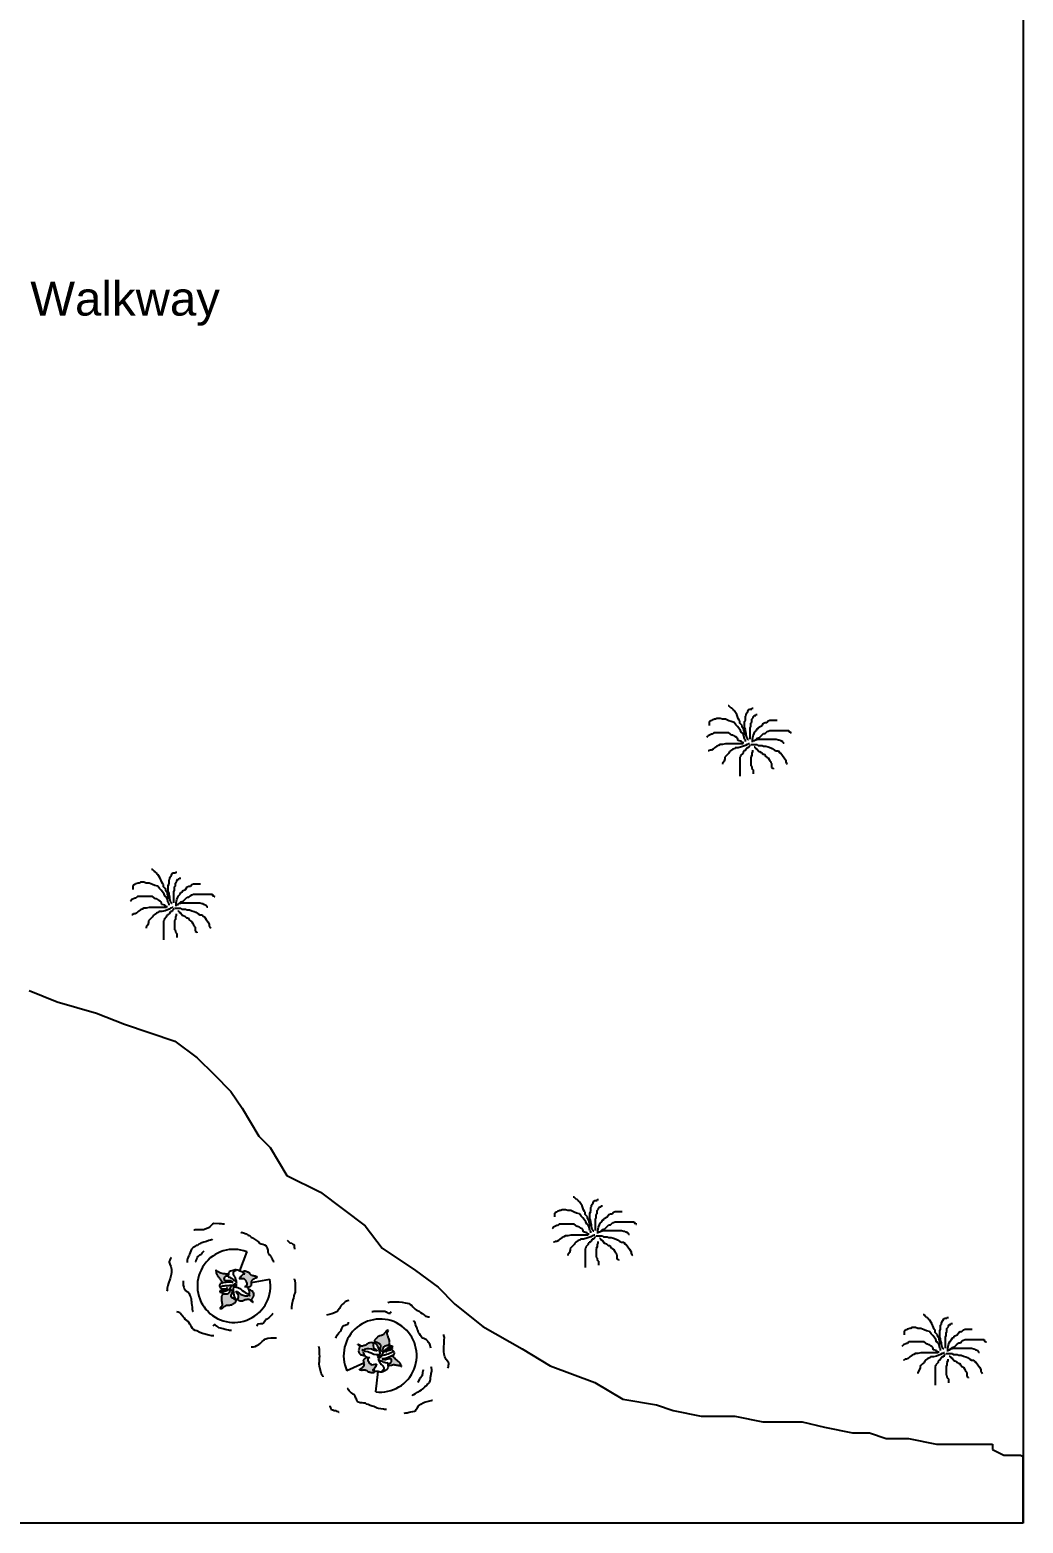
# Model space of a CAD drawing. Header units: millimetres. Extents: x 147955 to 203420, y 211875 to 264111.
# Drawn here: x 186437 to 201073, y 211875 to 233878 of the extents above; entities that cross this region are included whole.
import ezdxf

# ---------------------------------------------------------------- set-up
doc = ezdxf.new("R2010")
doc.units = ezdxf.units.MM
doc.layers.add('CON', color=4, linetype='Continuous', transparency=0.5)
doc.layers.add('LABELS', color=7, linetype='Continuous')
doc.styles.get("Standard").update_dxf_attribs({"font": 'arial.ttf'})

# ---------------------------------------------------------------- blocks, each defined once
blk = doc.blocks.new('Lily Pad')
h = blk.add_hatch(color=256)
h.dxf.hatch_style = 1
h.paths.add_polyline_path([(-42, 80), (-40, 85), (-40, 89), (-41, 89), (-42, 89), (-44, 88), (-62, 88), (-66, 89), (-73, 89), (-79, 89), (-83, 90), (-85, 90), (-88, 92), (-96, 95), (-102, 98), (-108, 101), (-112, 102), (-117, 104), (-121, 106), (-125, 108), (-127, 110), (-130, 114), (-131, 115), (-132, 116), (-134, 117), (-134, 116), (-134, 111), (-134, 110), (-132, 107), (-132, 104), (-131, 99), (-130, 95), (-129, 90), (-127, 85), (-124, 81), (-121, 77), (-114, 69), (-110, 64), (-108, 60), (-106, 56), (-103, 53), (-102, 50), (-99, 46), (-96, 41), (-94, 38), (-92, 35), (-90, 33), (-89, 32), (-88, 30), (-87, 27), (-86, 24), (-79, 24), (-70, 27), (-60, 27), (-49, 29), (-14, 29), (-14, 36), (-16, 36), (-21, 38), (-23, 41), (-56, 41), (-65, 43), (-72, 45), (-74, 48), (-74, 52), (-72, 59), (-72, 61), (-70, 66), (-67, 68), (-65, 68), (-63, 71), (-58, 73), (-51, 73), (-47, 75), (-44, 75)])
h.paths.add_polyline_path([(154, 60), (160, 62), (164, 64), (168, 65), (170, 66), (169, 66), (168, 67), (165, 68), (163, 69), (161, 70), (159, 71), (157, 72), (152, 73), (149, 73), (146, 74), (142, 75), (140, 75), (137, 75), (135, 76), (131, 77), (127, 79), (124, 81), (122, 82), (120, 85), (118, 87), (117, 90), (116, 91), (114, 94), (110, 97), (106, 99), (101, 102), (97, 103), (94, 105), (91, 106), (87, 108), (84, 109), (80, 109), (77, 110), (72, 110), (72, 108), (70, 108), (68, 106), (66, 105), (63, 104), (63, 103), (64, 103), (74, 94), (76, 94), (78, 91), (74, 91), (69, 89), (64, 85), (51, 73), (39, 54), (74, 54), (76, 52), (81, 45), (88, 38), (90, 29), (92, 29), (92, 24), (95, 24), (95, 11), (92, 6), (92, 4), (90, 4), (88, 1), (88, -1), (85, -1), (83, -3), (81, -3), (93, -7), (102, -7), (105, -7), (106, -6), (108, -5), (110, -4), (113, -3), (114, -3), (117, -2), (119, 0), (120, 1), (123, 2), (125, 4), (127, 6), (127, 7), (127, 9), (128, 12), (128, 31), (128, 33), (130, 36), (130, 38), (131, 41), (132, 43), (136, 48), (139, 50), (142, 53), (144, 54), (146, 55), (148, 56), (151, 57)])
h.paths.add_polyline_path([(14, -112), (15, -106), (15, -101), (15, -100), (7, -100), (0, -96), (-12, -86), (-23, -77), (-23, -66), (-21, -61), (-16, -52), (-14, -43), (-14, -36), (-16, -29), (-19, -24), (-23, -24), (-26, -26), (-28, -29), (-28, -33), (-30, -38), (-35, -47), (-42, -54), (-51, -56), (-78, -56), (-79, -57), (-82, -60), (-83, -61), (-86, -63), (-87, -65), (-89, -68), (-90, -70), (-91, -72), (-91, -75), (-92, -79), (-92, -84), (-93, -90), (-93, -103), (-92, -110), (-90, -115), (-90, -120), (-89, -124), (-88, -130), (-88, -140), (-89, -143), (-91, -145), (-93, -149), (-95, -152), (-96, -153), (-98, -153), (-98, -154), (-99, -156), (-101, -158), (-103, -162), (-103, -163), (-94, -163), (-93, -162), (-92, -162), (-91, -162), (-87, -160), (-84, -159), (-81, -158), (-81, -157), (-79, -156), (-76, -152), (-69, -147), (-65, -145), (-64, -144), (-63, -143), (-59, -141), (-55, -139), (-52, -139), (-45, -138), (-33, -138), (-27, -137), (-20, -136), (-15, -134), (-11, -133), (-9, -130), (0, -125), (6, -120), (10, -119), (12, -116)])
h.paths.add_polyline_path([(135, -88), (136, -86), (138, -82), (140, -81), (141, -79), (142, -74), (144, -70), (144, -57), (144, -53), (141, -47), (139, -44), (136, -40), (132, -37), (129, -36), (127, -35), (125, -34), (123, -31), (120, -30), (115, -27), (111, -26), (110, -24), (108, -24), (111, -29), (113, -45), (113, -54), (109, -62), (110, -63), (111, -65), (112, -66), (113, -66), (115, -68), (116, -69), (117, -69), (116, -69), (115, -69), (114, -68), (113, -67), (113, -66), (111, -65), (109, -63), (106, -66), (101, -70), (81, -70), (67, -66), (48, -59), (37, -49), (27, -43), (25, -38), (14, -38), (14, -43), (16, -43), (18, -45), (21, -47), (23, -54), (30, -59), (32, -66), (32, -82), (30, -89), (27, -91), (25, -95), (25, -95), (26, -96), (26, -97), (28, -99), (29, -100), (30, -101), (33, -103), (35, -105), (39, -105), (42, -106), (49, -106), (57, -106), (62, -106), (67, -104), (71, -102), (76, -100), (82, -98), (90, -97), (94, -96), (108, -96), (113, -97), (116, -97), (117, -99), (119, -100), (121, -102), (123, -106), (127, -109), (131, -111), (134, -114), (135, -114), (136, -115), (137, -116), (138, -117), (139, -116), (137, -114), (136, -113), (134, -110), (131, -108), (130, -106), (129, -105), (128, -102), (128, -100), (128, -97), (130, -94), (132, -92), (134, -90)])
h = blk.add_hatch(color=256)
h.dxf.hatch_style = 1
h.paths.add_polyline_path([(16, 6), (15, 7), (15, 14), (15, 16), (14, 16), (12, 17), (9, 17), (8, 16), (1, 16), (0, 15), (0, 14), (-1, 12), (-2, 11), (-2, 6), (-1, 3), (-1, 2), (1, -2), (1, -3), (2, -3), (4, -4), (9, -4), (10, -3), (11, -3), (12, -3), (13, -2), (14, -1), (15, -1), (15, 1), (16, 2)])
for p, q in [((-168, 442), (-175, 435)), ((-163, 448), (-168, 442)), ((-158, 453), (-163, 448)), ((-147, 457), (-158, 453)), ((-108, 455), (-147, 457)), ((-92, 455), (-108, 455)), ((-82, 453), (-92, 455)), ((-71, 453), (-82, 453)), ((-292, 409), (-294, 409)), ((-285, 411), (-292, 409)), ((-234, 411), (-285, 411)), ((-223, 412), (-234, 411)), ((-205, 418), (-223, 412)), ((-186, 426), (-205, 418)), ((-184, 333), (-202, 326)), ((-175, 435), (-186, 426)), ((-172, 336), (-184, 333)), ((-165, 338), (-172, 336)), ((-161, 338), (-165, 338)), ((-158, 340), (-161, 338)), ((49, 395), (56, 393)), ((56, 393), (62, 391)), ((62, 391), (69, 389)), ((69, 389), (88, 381)), ((88, 381), (104, 373)), ((104, 373), (111, 370)), ((111, 370), (117, 365)), ((117, 365), (124, 359)), ((124, 359), (134, 352)), ((134, 352), (143, 347)), ((143, 347), (157, 338)), ((157, 338), (170, 329)), ((170, 329), (180, 322)), ((389, 335), (391, 333)), ((391, 333), (393, 331)), ((393, 331), (394, 329)), ((394, 329), (401, 324)), ((-329, 223), (-331, 218)), ((-326, 234), (-329, 223)), ((-320, 246), (-326, 234)), ((-317, 257), (-320, 246)), ((-312, 269), (-317, 257)), ((-304, 278), (-312, 269)), ((-299, 283), (-304, 278)), ((-294, 285), (-299, 283)), ((-285, 289), (-294, 285)), ((-276, 296), (-285, 289)), ((-267, 297), (-276, 296)), ((-257, 306), (-267, 297)), ((-266, 216), (-260, 220)), ((-260, 220), (-250, 228)), ((-248, 310), (-257, 306)), ((-250, 228), (-243, 232)), ((-244, 313), (-248, 310)), ((-235, 317), (-244, 313)), ((-243, 232), (-241, 232)), ((-241, 232), (-241, 234)), ((-241, 234), (-239, 234)), ((-239, 236), (-234, 243)), ((-239, 234), (-239, 236)), ((-220, 322), (-235, 317)), ((-234, 243), (-221, 255)), ((-221, 255), (-218, 257)), ((-202, 326), (-220, 322)), ((94, 252), (40, 111)), ((180, 322), (186, 315)), ((186, 315), (193, 312)), ((193, 312), (198, 310)), ((198, 310), (209, 306)), ((209, 306), (223, 301)), ((223, 301), (235, 294)), ((235, 294), (240, 287)), ((240, 287), (242, 278)), ((242, 278), (244, 269)), ((244, 269), (246, 262)), ((246, 262), (246, 246)), ((246, 246), (249, 243)), ((249, 243), (249, 239)), ((249, 239), (251, 236)), ((251, 236), (255, 232)), ((255, 232), (260, 228)), ((260, 228), (263, 223)), ((263, 223), (267, 218)), ((401, 324), (408, 317)), ((408, 317), (421, 313)), ((421, 313), (430, 306)), ((430, 306), (437, 304)), ((437, 304), (439, 299)), ((439, 299), (440, 296)), ((440, 296), (440, 287)), ((440, 287), (442, 274)), ((442, 274), (442, 271)), ((-469, 191), (-474, 181)), ((-474, 181), (-474, 175)), ((-474, 175), (-469, 160)), ((-467, 197), (-469, 191)), ((-469, 160), (-462, 144)), ((-465, 202), (-467, 197)), ((-462, 206), (-465, 202)), ((-460, 209), (-462, 206)), ((-462, 144), (-457, 124)), ((-457, 124), (-457, 103)), ((-342, 191), (-343, 181)), ((-343, 181), (-343, 172)), ((-343, 172), (-343, 174)), ((-340, 200), (-342, 191)), ((-336, 211), (-340, 200)), ((-331, 218), (-336, 211)), ((-281, 179), (-280, 181)), ((-280, 181), (-280, 183)), ((-280, 183), (-278, 183)), ((-278, 183), (-276, 188)), ((-276, 188), (-271, 197)), ((-271, 197), (-269, 206)), ((-269, 206), (-267, 209)), ((-267, 209), (-266, 213)), ((-266, 213), (-266, 216)), ((-132, 116), (-134, 117)), ((-134, 117), (-134, 116)), ((-134, 116), (-134, 111)), ((-134, 111), (-134, 110)), ((-134, 110), (-132, 107)), ((-131, 115), (-132, 116)), ((-130, 114), (-131, 115)), ((-127, 110), (-130, 114)), ((-125, 108), (-127, 110)), ((-26, 110), (-30, 108)), ((-7, 115), (-26, 110)), ((7, 119), (-7, 115)), ((1, 107), (2, 109)), ((2, 109), (3, 110)), ((3, 110), (4, 111)), ((4, 111), (5, 112)), ((5, 112), (8, 113)), ((16, 119), (7, 119)), ((8, 113), (9, 114)), ((9, 114), (10, 115)), ((10, 115), (11, 115)), ((11, 115), (12, 116)), ((12, 116), (14, 116)), ((14, 116), (15, 116)), ((15, 116), (16, 117)), ((27, 117), (16, 119)), ((16, 117), (18, 117)), ((41, 110), (27, 117)), ((64, 103), (41, 110)), ((77, 110), (72, 110)), ((72, 110), (72, 108)), ((80, 109), (77, 110)), ((84, 109), (80, 109)), ((267, 218), (272, 213)), ((272, 213), (276, 207)), ((276, 207), (279, 197)), ((279, 197), (283, 190)), ((283, 190), (285, 184)), ((285, 184), (285, 181)), ((285, 181), (286, 179)), ((286, 179), (288, 177)), ((288, 177), (288, 175)), ((-483, 4), (-488, -15)), ((-478, 23), (-483, 4)), ((-467, 57), (-478, 23)), ((-460, 84), (-467, 57)), ((-457, 103), (-460, 84)), ((-373, 38), (-373, 15)), ((-373, 15), (-372, 8)), ((-372, 8), (-368, -7)), ((-132, 107), (-132, 104)), ((-132, 104), (-131, 99)), ((-131, 99), (-130, 95)), ((-130, 95), (-129, 90)), ((-129, 90), (-127, 85)), ((-127, 85), (-124, 81)), ((-121, 106), (-125, 108)), ((-124, 81), (-121, 77)), ((-117, 104), (-121, 106)), ((-121, 77), (-114, 69)), ((-112, 102), (-117, 104)), ((-114, 69), (-110, 64)), ((-108, 101), (-112, 102)), ((-110, 64), (-108, 60)), ((-102, 98), (-108, 101)), ((-108, 60), (-106, 56)), ((-102, 18), (-107, 8)), ((-107, 8), (-107, -1)), ((-106, 56), (-103, 53)), ((-103, 53), (-102, 50)), ((-96, 95), (-102, 98)), ((-102, 50), (-99, 46)), ((-91, 22), (-102, 18)), ((-99, 46), (-96, 41)), ((-88, 92), (-96, 95)), ((-96, 41), (-94, 38)), ((-95, -3), (-89, 0)), ((-94, 38), (-92, 35)), ((-92, 35), (-90, 33)), ((-86, 24), (-91, 22)), ((-90, 33), (-89, 32)), ((-89, 32), (-88, 30)), ((-89, 0), (-83, 2)), ((-85, 90), (-88, 92)), ((-88, 30), (-87, 27)), ((-87, 27), (-86, 25)), ((-86, 25), (-86, 23)), ((-79, 24), (-86, 24)), ((-86, 23), (-85, 22)), ((-83, 90), (-85, 90)), ((-79, 89), (-83, 90)), ((-83, 2), (-72, 3)), ((-73, 89), (-79, 89)), ((-70, 27), (-79, 24)), ((-72, 59), (-74, 52)), ((-74, 52), (-74, 48)), ((-74, 48), (-72, 45)), ((-66, 89), (-73, 89)), ((-70, 66), (-72, 61)), ((-72, 61), (-72, 59)), ((-72, 45), (-65, 43)), ((-72, 3), (-65, 4)), ((-67, 68), (-70, 66)), ((-60, 27), (-70, 27)), ((-65, 68), (-67, 68)), ((-62, 88), (-66, 89)), ((-63, 71), (-65, 68)), ((-65, 43), (-56, 41)), ((-65, 4), (-60, 5)), ((-58, 73), (-63, 71)), ((-44, 88), (-62, 88)), ((-49, 29), (-60, 27)), ((-60, 5), (-58, 6)), ((-51, 73), (-58, 73)), ((-58, 6), (-48, 6)), ((-56, 41), (-23, 41)), ((-47, 75), (-51, 73)), ((-14, 29), (-49, 29)), ((-48, 6), (-43, 6)), ((-44, 75), (-47, 75)), ((-42, 89), (-44, 88)), ((-42, 80), (-44, 75)), ((-44, 75), (-44, 71)), ((-44, 71), (-42, 68)), ((-43, 6), (-35, 6)), ((-41, 89), (-42, 89)), ((-40, 85), (-42, 80)), ((-42, 68), (-40, 68)), ((-39, 89), (-41, 89)), ((-37, 103), (-40, 98)), ((-40, 98), (-40, 85)), ((-40, 68), (-40, 66)), ((-40, 66), (-28, 66)), ((-30, 108), (-37, 105)), ((-37, 105), (-37, 103)), ((-35, 6), (-30, 7)), ((-30, 7), (-21, 7)), ((-28, 66), (-28, 68)), ((-28, 64), (-26, 63)), ((-26, 63), (-25, 62)), ((-25, 62), (-25, 61)), ((-25, 61), (-24, 61)), ((-24, 61), (-21, 60)), ((-23, 41), (-21, 38)), ((-21, 60), (-18, 58)), ((-21, 38), (-16, 36)), ((-21, 7), (-18, 8)), ((-16, 2), (-20, -3)), ((-18, 58), (-14, 56)), ((-18, 8), (-15, 8)), ((-16, 36), (-14, 36)), ((-14, 29), (-16, 22)), ((-12, 6), (-16, 2)), ((-15, 8), (-13, 8)), ((-14, 56), (-11, 53)), ((-14, 36), (-14, 29)), ((-13, 8), (-10, 8)), ((-10, 8), (-12, 6)), ((-11, 53), (-9, 52)), ((-9, 52), (-5, 48)), ((-5, 95), (-4, 97)), ((-5, 93), (-5, 95)), ((-5, 92), (-5, 93)), ((-5, 88), (-5, 92)), ((-4, 86), (-5, 88)), ((-5, 48), (-4, 47)), ((-4, 99), (-3, 102)), ((-4, 97), (-4, 99)), ((-3, 84), (-4, 86)), ((-4, 47), (-3, 46)), ((-3, 104), (-1, 105)), ((-3, 102), (-3, 104)), ((-1, 81), (-3, 84)), ((-3, 46), (0, 43)), ((-2, 11), (-1, 12)), ((-2, 6), (-2, 11)), ((-1, 3), (-2, 6)), ((-1, 105), (0, 106)), ((1, 77), (-1, 81)), ((-1, 12), (0, 14)), ((-1, 2), (-1, 3)), ((1, -2), (-1, 2)), ((0, 106), (1, 107)), ((0, 43), (4, 42)), ((0, 15), (1, 16)), ((0, 14), (0, 15)), ((2, 74), (1, 77)), ((1, 16), (8, 16)), ((4, 70), (2, 74)), ((5, 67), (4, 70)), ((4, 42), (5, 41)), ((8, 65), (5, 67)), ((5, 41), (6, 41)), ((6, 41), (8, 40)), ((10, 61), (8, 65)), ((8, 40), (11, 36)), ((8, 16), (9, 17)), ((9, 17), (12, 17)), ((11, 57), (10, 61)), ((14, 52), (11, 57)), ((11, 36), (14, 31)), ((12, 17), (14, 16)), ((15, 48), (14, 52)), ((14, 31), (16, 27)), ((14, 16), (15, 16)), ((16, 43), (15, 48)), ((15, 16), (15, 14)), ((15, 14), (15, 7)), ((15, 7), (16, 6)), ((16, 2), (15, 1)), ((15, 1), (15, -1)), ((18, 38), (16, 43)), ((16, 27), (17, 24)), ((16, 6), (16, 2)), ((17, 25), (18, 30)), ((17, 22), (17, 25)), ((17, 24), (18, 23)), ((18, 30), (18, 38)), ((18, 23), (18, 22)), ((74, 54), (37, 54)), ((39, 54), (51, 73)), ((51, 73), (64, 85)), ((62, 103), (61, 102)), ((63, 104), (62, 103)), ((66, 105), (63, 104)), ((74, 94), (64, 103)), ((64, 85), (69, 89)), ((68, 106), (66, 105)), ((70, 108), (68, 106)), ((69, 89), (74, 91)), ((72, 108), (70, 108)), ((76, 94), (74, 94)), ((74, 91), (78, 91)), ((76, 52), (74, 54)), ((78, 91), (76, 94)), ((81, 45), (76, 52)), ((88, 38), (81, 45)), ((87, 108), (84, 109)), ((91, 106), (87, 108)), ((90, 29), (88, 38)), ((88, 1), (90, 4)), ((88, -1), (88, 1)), ((92, 29), (90, 29)), ((90, 4), (92, 4)), ((94, 105), (91, 106)), ((92, 24), (92, 29)), ((95, 24), (92, 24)), ((92, 6), (95, 11)), ((92, 4), (92, 6)), ((97, 103), (94, 105)), ((95, 11), (95, 24)), ((101, 102), (97, 103)), ((106, 99), (101, 102)), ((110, 97), (106, 99)), ((114, 94), (110, 97)), ((116, 91), (114, 94)), ((117, 90), (116, 91)), ((118, 87), (117, 90)), ((117, -2), (119, 0)), ((120, 85), (118, 87)), ((119, 0), (120, 1)), ((122, 82), (120, 85)), ((120, 1), (123, 2)), ((124, 81), (122, 82)), ((123, 2), (125, 4)), ((127, 79), (124, 81)), ((125, 4), (127, 6)), ((131, 77), (127, 79)), ((127, 9), (128, 12)), ((127, 7), (127, 9)), ((127, 6), (127, 7)), ((128, 27), (261, 52)), ((128, 33), (130, 36)), ((128, 31), (128, 33)), ((128, 12), (128, 31)), ((130, 38), (131, 41)), ((130, 36), (130, 38)), ((135, 76), (131, 77)), ((131, 41), (132, 43)), ((132, 43), (136, 48)), ((137, 75), (135, 76)), ((136, 48), (139, 50)), ((140, 75), (137, 75)), ((139, 50), (142, 53)), ((142, 75), (140, 75)), ((146, 74), (142, 75)), ((142, 53), (144, 54)), ((144, 54), (146, 55)), ((149, 73), (146, 74)), ((146, 55), (148, 56)), ((148, 56), (151, 57)), ((152, 73), (149, 73)), ((151, 57), (154, 60)), ((157, 72), (152, 73)), ((154, 60), (160, 62)), ((159, 71), (157, 72)), ((161, 70), (159, 71)), ((160, 62), (164, 64)), ((163, 69), (161, 70)), ((165, 68), (163, 69)), ((164, 64), (168, 65)), ((168, 67), (165, 68)), ((169, 66), (168, 67)), ((168, 65), (170, 66)), ((170, 66), (169, 66)), ((170, 66), (171, 66)), ((171, 66), (170, 66)), ((440, 53), (440, 50)), ((440, 50), (442, 46)), ((442, 46), (444, 41)), ((444, 41), (444, 39)), ((444, 39), (447, 23)), ((447, 23), (447, -30)), ((-488, -30), (-490, -37)), ((-488, -15), (-488, -30)), ((-368, -7), (-365, -17)), ((-365, -17), (-358, -28)), ((-358, -28), (-352, -33)), ((-352, -33), (-345, -38)), ((-345, -38), (-340, -42)), ((-340, -42), (-333, -47)), ((-333, -47), (-327, -53)), ((-327, -53), (-322, -69)), ((-322, -69), (-317, -83)), ((-317, -83), (-313, -93)), ((-313, -93), (-313, -106)), ((-313, -106), (-310, -113)), ((-107, -1), (-97, -17)), ((-100, -33), (-104, -33)), ((-104, -33), (-104, -43)), ((-104, -43), (-95, -45)), ((-103, -6), (-101, -4)), ((-101, -4), (-99, -4)), ((-91, -31), (-100, -33)), ((-98, -41), (-100, -41)), ((-99, -4), (-95, -3)), ((-97, -42), (-98, -41)), ((-97, -17), (-74, -19)), ((-93, -42), (-97, -42)), ((-95, -45), (-88, -52)), ((-86, -42), (-93, -42)), ((-92, -84), (-93, -90)), ((-93, -90), (-93, -103)), ((-93, -103), (-92, -110)), ((-91, -75), (-92, -79)), ((-92, -79), (-92, -84)), ((-79, -29), (-91, -31)), ((-90, -70), (-91, -72)), ((-91, -72), (-91, -75)), ((-89, -68), (-90, -70)), ((-87, -65), (-89, -68)), ((-88, -52), (-84, -54)), ((-86, -63), (-87, -65)), ((-84, -42), (-86, -42)), ((-83, -61), (-86, -63)), ((-79, -41), (-84, -42)), ((-84, -54), (-79, -56)), ((-82, -60), (-83, -61)), ((-79, -57), (-82, -60)), ((-72, -29), (-79, -29)), ((-73, -40), (-79, -41)), ((-79, -56), (-51, -56)), ((-77, -56), (-79, -57)), ((-75, -55), (-77, -56)), ((-73, -55), (-75, -55)), ((-74, -19), (-55, -18)), ((-66, -38), (-73, -40)), ((-63, -24), (-72, -29)), ((-62, -37), (-66, -38)), ((-54, -17), (-63, -24)), ((-60, -36), (-62, -37)), ((-58, -36), (-60, -36)), ((-57, -34), (-58, -36)), ((-55, -33), (-57, -34)), ((-49, -32), (-55, -33)), ((-47, -10), (-54, -17)), ((-51, -56), (-42, -54)), ((-43, -28), (-49, -32)), ((-30, -16), (-43, -28)), ((-42, -54), (-35, -47)), ((-35, -47), (-30, -38)), ((-20, -3), (-30, -16)), ((-30, -38), (-28, -33)), ((-28, -29), (-26, -26)), ((-28, -33), (-28, -29)), ((-26, -26), (-23, -24)), ((-23, -24), (-19, -24)), ((-21, -61), (-23, -66)), ((-23, -66), (-23, -77)), ((-23, -77), (-12, -86)), ((-16, -52), (-21, -61)), ((-19, -24), (-16, -29)), ((-16, -29), (-14, -36)), ((-14, -43), (-16, -52)), ((-14, -36), (-14, -43)), ((-12, -86), (0, -96)), ((-3, -14), (-1, -11)), ((-3, -19), (-3, -14)), ((-3, -33), (-3, -19)), ((-3, -40), (-3, -33)), ((-1, -49), (-3, -40)), ((-1, -11), (1, -8)), ((-1, -56), (-1, -49)), ((0, -64), (-1, -56)), ((1, -2), (0, -2)), ((1, -68), (0, -64)), ((0, -96), (7, -100)), ((1, -3), (1, -2)), ((2, -3), (1, -3)), ((1, -5), (5, -5)), ((1, -8), (2, -6)), ((3, -74), (1, -68)), ((4, -4), (2, -3)), ((2, -6), (2, -4)), ((4, -80), (3, -74)), ((9, -4), (4, -4)), ((8, -87), (4, -80)), ((5, -5), (9, -6)), ((7, -100), (16, -100)), ((11, -92), (8, -87)), ((10, -3), (9, -4)), ((9, -6), (15, -7)), ((11, -3), (10, -3)), ((12, -3), (11, -3)), ((13, -95), (11, -92)), ((13, -2), (12, -3)), ((14, -1), (13, -2)), ((14, -97), (13, -95)), ((15, -1), (14, -1)), ((14, -43), (14, -38)), ((14, -38), (25, -38)), ((16, -43), (14, -43)), ((14, -99), (14, -97)), ((14, -112), (15, -106)), ((15, -7), (27, -11)), ((15, -96), (15, -95)), ((15, -101), (15, -96)), ((15, -106), (15, -101)), ((18, -45), (16, -43)), ((16, -100), (21, -96)), ((21, -47), (18, -45)), ((23, -54), (21, -47)), ((21, -96), (25, -96)), ((30, -59), (23, -54)), ((25, -38), (27, -43)), ((25, -96), (27, -91)), ((25, -94), (25, -95)), ((25, -95), (26, -96)), ((26, -96), (26, -97)), ((26, -97), (28, -99)), ((27, -11), (43, -17)), ((27, -43), (37, -49)), ((27, -91), (30, -89)), ((28, -99), (29, -100)), ((29, -100), (30, -101)), ((32, -66), (30, -59)), ((30, -89), (32, -82)), ((30, -101), (33, -103)), ((32, -82), (32, -66)), ((33, -103), (35, -105)), ((35, -105), (39, -105)), ((37, -49), (48, -59)), ((39, -105), (42, -106)), ((42, -106), (49, -106)), ((43, -17), (50, -23)), ((48, -59), (67, -66)), ((49, -106), (57, -106)), ((50, -23), (55, -28)), ((55, -28), (59, -32)), ((57, -106), (62, -106)), ((59, -32), (71, -38)), ((62, -106), (67, -104)), ((67, -66), (81, -70)), ((67, -104), (71, -102)), ((71, -38), (81, -46)), ((71, -102), (76, -100)), ((76, -3), (83, -3)), ((76, -100), (82, -98)), ((95, -8), (81, -3)), ((81, -46), (95, -53)), ((81, -70), (101, -70)), ((82, -98), (90, -97)), ((83, -3), (85, -1)), ((85, -1), (88, -1)), ((90, -97), (94, -96)), ((93, -7), (102, -7)), ((94, -96), (108, -96)), ((101, -13), (95, -8)), ((95, -53), (103, -57)), ((106, -19), (101, -13)), ((101, -70), (106, -66)), ((102, -7), (105, -7)), ((103, -57), (110, -63)), ((105, -23), (104, -23)), ((105, -7), (106, -6)), ((106, -23), (105, -23)), ((106, -6), (108, -5)), ((111, -29), (106, -19)), ((107, -24), (106, -23)), ((106, -66), (108, -63)), ((110, -24), (107, -24)), ((107, -62), (107, -61)), ((108, -62), (107, -62)), ((108, -5), (110, -4)), ((108, -63), (113, -54)), ((109, -64), (108, -62)), ((108, -96), (113, -97)), ((111, -65), (109, -64)), ((110, -4), (113, -3)), ((111, -26), (110, -24)), ((110, -63), (111, -65)), ((115, -27), (111, -26)), ((113, -45), (111, -29)), ((111, -65), (112, -66)), ((114, -67), (111, -65)), ((112, -66), (113, -67)), ((113, -3), (114, -3)), ((113, -54), (113, -45)), ((113, -67), (116, -69)), ((113, -97), (116, -97)), ((114, -3), (117, -2)), ((115, -69), (114, -67)), ((120, -30), (115, -27)), ((116, -69), (115, -69)), ((116, -69), (117, -69)), ((117, -69), (116, -69)), ((116, -97), (117, -99)), ((117, -99), (119, -100)), ((119, -100), (121, -102)), ((123, -31), (120, -30)), ((121, -102), (123, -106)), ((125, -34), (123, -31)), ((123, -106), (127, -109)), ((127, -35), (125, -34)), ((129, -36), (127, -35)), ((127, -109), (131, -111)), ((128, -97), (130, -94)), ((128, -100), (128, -97)), ((128, -102), (128, -100)), ((129, -105), (128, -102)), ((132, -37), (129, -36)), ((130, -106), (129, -105)), ((130, -94), (132, -92)), ((131, -108), (130, -106)), ((134, -110), (131, -108)), ((136, -40), (132, -37)), ((132, -92), (134, -90)), ((134, -90), (135, -88)), ((135, -88), (136, -86)), ((139, -44), (136, -40)), ((136, -86), (138, -82)), ((138, -82), (140, -81)), ((141, -47), (139, -44)), ((140, -81), (141, -79)), ((144, -53), (141, -47)), ((141, -79), (142, -74)), ((142, -74), (144, -70)), ((144, -57), (144, -53)), ((144, -70), (144, -57)), ((428, -99), (426, -113)), ((433, -88), (428, -99)), ((437, -74), (433, -88)), ((440, -61), (437, -74)), ((444, -51), (440, -61)), ((446, -44), (444, -51)), ((447, -30), (446, -44)), ((-409, -190), (-419, -187)), ((-396, -196), (-409, -190)), ((-391, -199), (-396, -196)), ((-386, -206), (-391, -199)), ((-381, -213), (-386, -206)), ((-372, -224), (-381, -213)), ((-310, -113), (-310, -127)), ((-310, -127), (-308, -137)), ((-308, -137), (-306, -157)), ((-306, -157), (-306, -169)), ((-306, -169), (-303, -178)), ((-303, -178), (-303, -182)), ((-303, -182), (-301, -183)), ((-301, -183), (-301, -185)), ((-101, -158), (-103, -162)), ((-103, -162), (-103, -163)), ((-103, -163), (-94, -163)), ((-99, -156), (-101, -158)), ((-98, -154), (-99, -156)), ((-96, -153), (-98, -153)), ((-98, -153), (-98, -154)), ((-95, -152), (-96, -153)), ((-93, -149), (-95, -152)), ((-94, -163), (-93, -162)), ((-91, -145), (-93, -149)), ((-93, -162), (-92, -162)), ((-92, -110), (-90, -115)), ((-92, -162), (-91, -162)), ((-89, -143), (-91, -145)), ((-91, -162), (-87, -160)), ((-90, -115), (-90, -120)), ((-90, -120), (-89, -124)), ((-89, -124), (-88, -130)), ((-88, -140), (-89, -143)), ((-88, -130), (-88, -140)), ((-87, -160), (-84, -159)), ((-84, -159), (-81, -158)), ((-81, -157), (-79, -156)), ((-81, -158), (-81, -157)), ((-79, -156), (-76, -152)), ((-76, -152), (-69, -147)), ((-69, -147), (-65, -145)), ((-65, -145), (-64, -144)), ((-64, -144), (-63, -143)), ((-63, -143), (-59, -141)), ((-59, -141), (-55, -139)), ((-55, -139), (-52, -139)), ((-52, -139), (-45, -138)), ((-45, -138), (-33, -138)), ((-33, -138), (-27, -137)), ((-27, -137), (-20, -136)), ((-20, -136), (-15, -134)), ((-15, -134), (-11, -133)), ((-11, -133), (-9, -130)), ((-9, -130), (0, -125)), ((0, -125), (6, -120)), ((6, -120), (10, -119)), ((10, -119), (12, -116)), ((12, -116), (14, -112)), ((131, -111), (134, -114)), ((136, -113), (134, -110)), ((134, -114), (135, -114)), ((135, -114), (136, -115)), ((137, -114), (136, -113)), ((136, -115), (137, -116)), ((139, -116), (137, -114)), ((137, -116), (138, -117)), ((138, -117), (139, -116)), ((269, -217), (253, -231)), ((276, -210), (269, -217)), ((279, -205), (276, -210)), ((283, -199), (279, -205)), ((423, -134), (419, -150)), ((419, -150), (419, -169)), ((424, -122), (423, -134)), ((426, -113), (424, -122)), ((-363, -233), (-372, -224)), ((-354, -245), (-363, -233)), ((-345, -252), (-354, -245)), ((-335, -259), (-345, -252)), ((-331, -266), (-335, -259)), ((-324, -277), (-331, -266)), ((-317, -288), (-324, -277)), ((-312, -298), (-317, -288)), ((-303, -309), (-312, -298)), ((-296, -316), (-303, -309)), ((-285, -323), (-296, -316)), ((-271, -327), (-285, -323)), ((-250, -339), (-271, -327)), ((-149, -286), (-156, -291)), ((-145, -282), (-149, -286)), ((-138, -282), (-145, -282)), ((-136, -284), (-138, -282)), ((-126, -291), (-136, -284)), ((-124, -297), (-126, -291)), ((-119, -298), (-124, -297)), ((-112, -304), (-119, -298)), ((-99, -307), (-112, -304)), ((-80, -312), (-99, -307)), ((-64, -316), (-80, -312)), ((-41, -321), (-64, -316)), ((-34, -323), (-41, -321)), ((-27, -323), (-34, -323)), ((-23, -325), (-27, -323)), ((-18, -325), (-23, -325)), ((166, -289), (164, -291)), ((168, -282), (166, -289)), ((170, -281), (168, -282)), ((171, -277), (170, -279)), ((170, -279), (170, -281)), ((175, -277), (171, -277)), ((193, -275), (175, -277)), ((203, -275), (193, -275)), ((210, -274), (203, -275)), ((214, -270), (210, -274)), ((224, -256), (214, -270)), ((230, -247), (224, -256)), ((239, -240), (230, -247)), ((253, -231), (239, -240)), ((-230, -346), (-250, -339)), ((-184, -358), (-230, -346)), ((-165, -362), (-184, -358)), ((-149, -362), (-165, -362)), ((154, -440), (166, -434)), ((166, -434), (180, -427)), ((180, -427), (191, -419)), ((191, -419), (205, -404)), ((205, -404), (217, -394)), ((217, -394), (223, -388)), ((223, -388), (233, -385)), ((233, -385), (247, -381)), ((247, -381), (269, -378)), ((269, -378), (309, -378)), ((125, -443), (136, -443)), ((136, -443), (143, -442)), ((143, -442), (154, -440))]:
    blk.add_line(p, q)
blk.add_arc((-1, 2), 267, 69.2687, 10.6899)
blk = doc.blocks.new('Grass')
for p, q in [((-256, 489), (-268, 489)), ((-233, 466), (-256, 489)), ((-221, 454), (-233, 466)), ((-210, 454), (-221, 454)), ((-186, 431), (-210, 454)), ((35, 431), (47, 442)), ((47, 442), (82, 442)), ((82, 442), (82, 454)), ((82, 454), (105, 454)), ((-536, 256), (-547, 256)), ((-547, 256), (-547, 198)), ((-524, 268), (-536, 256)), ((-512, 268), (-524, 268)), ((-501, 279), (-512, 268)), ((-466, 291), (-501, 279)), ((-454, 291), (-466, 291)), ((-431, 303), (-454, 291)), ((-384, 303), (-431, 303)), ((-349, 291), (-384, 303)), ((-303, 291), (-349, 291)), ((-256, 268), (-303, 291)), ((-221, 256), (-256, 268)), ((-175, 244), (-221, 256)), ((-186, 419), (-186, 431)), ((-175, 419), (-186, 419)), ((-140, 361), (-175, 419)), ((-151, 209), (-175, 244)), ((-116, 303), (-140, 361)), ((-105, 279), (-116, 303)), ((-93, 268), (-105, 279)), ((-93, 233), (-93, 268)), ((-70, 209), (-93, 233)), ((-23, 256), (-12, 279)), ((-23, 163), (-23, 256)), ((-12, 338), (0, 349)), ((-12, 279), (-12, 338)), ((0, 372), (23, 407)), ((0, 349), (0, 372)), ((23, 407), (35, 431)), ((70, 233), (82, 244)), ((70, 186), (70, 233)), ((82, 291), (93, 303)), ((82, 244), (82, 291)), ((93, 303), (105, 314)), ((105, 326), (116, 349)), ((105, 314), (105, 326)), ((116, 349), (140, 349)), ((140, 349), (140, 361)), ((140, 361), (163, 361)), ((233, 198), (256, 233)), ((256, 233), (280, 244)), ((280, 244), (303, 244)), ((303, 244), (326, 268)), ((326, 268), (349, 279)), ((349, 279), (454, 279)), ((-571, 35), (-582, 23)), ((-559, 47), (-571, 35)), ((-512, 70), (-559, 47)), ((-501, 70), (-512, 70)), ((-478, 93), (-501, 70)), ((-256, 93), (-478, 93)), ((-210, 58), (-256, 93)), ((-198, 58), (-210, 58)), ((-186, 47), (-198, 58)), ((-175, 47), (-186, 47)), ((-163, 35), (-175, 47)), ((-140, 23), (-163, 35)), ((-128, 186), (-151, 209)), ((-128, 12), (-140, 23)), ((-93, 140), (-128, 186)), ((-116, -23), (-128, 12)), ((-82, 128), (-93, 140)), ((-70, 93), (-82, 128)), ((-58, 198), (-70, 209)), ((-47, 81), (-70, 93)), ((-58, 175), (-58, 198)), ((-47, 163), (-58, 175)), ((-35, 140), (-47, 163)), ((-35, 47), (-47, 81)), ((-35, 116), (-35, 140)), ((-23, 105), (-35, 116)), ((-23, 0), (-35, 47)), ((-12, 140), (-23, 163)), ((-23, 70), (-23, 105)), ((-12, 70), (-23, 70)), ((-12, -12), (-23, 0)), ((-12, 116), (-12, 140)), ((0, 81), (-12, 116)), ((0, 58), (0, 81)), ((12, 12), (0, 58)), ((23, 0), (12, 12)), ((23, -12), (23, 0)), ((58, 163), (70, 186)), ((58, 0), (58, 163)), ((93, 0), (105, 47)), ((93, -47), (93, 0)), ((105, 47), (116, 81)), ((116, 81), (128, 105)), ((128, 105), (151, 128)), ((140, -12), (163, 12)), ((140, -12), (186, 0)), ((151, 128), (163, 151)), ((163, 151), (186, 163)), ((163, 12), (198, 23)), ((186, 175), (233, 198)), ((186, 163), (186, 175)), ((186, 0), (443, 0)), ((198, 23), (221, 47)), ((221, 47), (256, 81)), ((256, 81), (280, 81)), ((280, 81), (303, 105)), ((303, 105), (314, 116)), ((314, 116), (326, 116)), ((326, 116), (349, 128)), ((349, 128), (629, 128)), ((443, 0), (478, -12)), ((629, 128), (629, 105)), ((629, 105), (652, 105)), ((652, 105), (652, 93)), ((652, 93), (664, 93)), ((-547, -175), (-559, -175)), ((-536, -163), (-547, -175)), ((-512, -163), (-536, -163)), ((-489, -151), (-512, -163)), ((-466, -128), (-489, -151)), ((-431, -105), (-466, -128)), ((-408, -93), (-431, -105)), ((-384, -81), (-408, -93)), ((-349, -81), (-384, -81)), ((-303, -70), (-349, -81)), ((-47, -70), (-303, -70)), ((-256, -209), (-280, -233)), ((-245, -186), (-256, -209)), ((-233, -175), (-245, -186)), ((-198, -151), (-233, -175)), ((-163, -140), (-198, -151)), ((-116, -128), (-163, -128)), ((-163, -128), (-163, -140)), ((-70, -35), (-116, -23)), ((-70, -116), (-116, -128)), ((-47, -209), (-82, -244)), ((-70, -47), (-70, -35)), ((-58, -47), (-70, -47)), ((-12, -93), (-70, -116)), ((-47, -58), (-58, -47)), ((-35, -58), (-47, -58)), ((-35, -186), (-47, -186)), ((-47, -186), (-47, -209)), ((-23, -175), (-35, -175)), ((-35, -175), (-35, -186)), ((-12, -163), (-23, -175)), ((-12, -35), (-12, -12)), ((12, -81), (-12, -93)), ((12, -128), (-12, -163)), ((23, -81), (12, -81)), ((35, -128), (12, -128)), ((35, -12), (23, -12)), ((35, -70), (23, -81)), ((47, -70), (35, -70)), ((47, -105), (35, -116)), ((35, -116), (35, -128)), ((58, -93), (47, -93)), ((47, -93), (47, -105)), ((70, -81), (163, -81)), ((93, -186), (82, -209)), ((82, -209), (82, -244)), ((93, -163), (93, -186)), ((105, -23), (116, -23)), ((116, -23), (140, -12)), ((116, -35), (116, -23)), ((116, -23), (128, -23)), ((116, -116), (128, -116)), ((128, -23), (128, -12)), ((128, -12), (140, -12)), ((128, -116), (128, -128)), ((128, -128), (140, -128)), ((140, -128), (140, -140)), ((140, -140), (163, -151)), ((163, -81), (175, -93)), ((163, -151), (186, -186)), ((175, -93), (233, -93)), ((186, -186), (198, -186)), ((198, -186), (221, -198)), ((221, -198), (233, -209)), ((233, -93), (256, -105)), ((233, -209), (245, -221)), ((256, -105), (291, -105)), ((291, -105), (326, -116)), ((326, -116), (361, -128)), ((361, -128), (384, -140)), ((384, -140), (419, -163)), ((419, -163), (443, -175)), ((443, -175), (478, -175)), ((478, -12), (489, -12)), ((478, -175), (489, -198)), ((489, -12), (501, -23)), ((489, -198), (512, -209)), ((501, -23), (512, -23)), ((512, -23), (536, -35)), ((512, -209), (536, -244)), ((536, -35), (536, -47)), ((536, -47), (547, -47)), ((547, -47), (547, -58)), ((547, -58), (559, -58)), ((-326, -326), (-349, -361)), ((-349, -361), (-349, -372)), ((-314, -291), (-326, -326)), ((-303, -256), (-314, -268)), ((-314, -268), (-314, -291)), ((-280, -233), (-303, -256)), ((-82, -256), (-93, -268)), ((-93, -268), (-93, -547)), ((-82, -244), (-82, -256)), ((82, -244), (70, -268)), ((70, -268), (70, -396)), ((70, -396), (82, -407)), ((82, -407), (82, -431)), ((82, -431), (93, -442)), ((245, -221), (268, -221)), ((268, -221), (280, -244)), ((280, -244), (291, -256)), ((291, -256), (303, -268)), ((303, -268), (326, -279)), ((326, -279), (338, -303)), ((338, -303), (349, -326)), ((349, -326), (361, -338)), ((361, -338), (361, -349)), ((361, -349), (373, -361)), ((373, -361), (373, -419)), ((373, -419), (396, -431)), ((396, -431), (396, -442)), ((536, -244), (559, -279)), ((559, -279), (582, -314)), ((582, -314), (582, -338)), ((582, -338), (594, -361)), ((594, -361), (606, -372)), ((93, -442), (93, -454)), ((93, -454), (105, -454)), ((105, -454), (105, -512))]:
    blk.add_line(p, q)

msp = doc.modelspace()

# ---------------------------------------------------------------- linework, layer by layer
for p, q in [((186426.658, 219720.606), (186839.34, 219555.645)), ((186839.34, 219555.645), (187417.098, 219390.684)), ((187417.098, 219390.684), (187829.781, 219225.723)), ((187829.781, 219225.723), (188572.612, 218978.281)), ((188572.612, 218978.281), (188902.759, 218730.84)), ((188902.759, 218730.84), (189150.368, 218483.399)), ((189150.368, 218483.399), (189397.979, 218235.958)), ((189397.979, 218235.958), (189563.052, 217988.516)), ((189563.052, 217988.516), (189810.663, 217576.114)), ((189810.663, 217576.114), (189975.735, 217411.153)), ((189975.735, 217411.153), (190223.346, 216998.751)), ((190223.346, 216998.751), (190718.567, 216751.309)), ((190718.567, 216751.309), (191378.86, 216256.427)), ((191378.86, 216256.427), (191626.47, 215926.505)), ((191626.47, 215926.505), (192121.691, 215596.584)), ((192121.691, 215596.584), (192451.837, 215349.142)), ((192451.837, 215349.142), (192699.447, 215101.701)), ((192699.447, 215101.701), (193112.132, 214771.779)), ((193112.132, 214771.779), (193689.888, 214441.857)), ((193689.888, 214441.857), (194102.571, 214194.416)), ((194102.571, 214194.416), (194762.866, 213946.974)), ((194762.866, 213946.974), (195175.549, 213699.533)), ((195175.549, 213699.533), (195670.77, 213617.053)), ((195670.77, 213617.053), (195918.379, 213534.572)), ((195918.379, 213534.572), (196331.063, 213452.092)), ((196331.063, 213452.092), (196826.283, 213452.092)), ((196826.283, 213452.092), (197238.967, 213369.611)), ((197238.967, 213369.611), (197816.724, 213369.611)), ((197816.724, 213369.611), (198146.871, 213287.131)), ((198146.871, 213287.131), (198559.554, 213204.65)), ((198559.554, 213204.65), (198807.165, 213204.65)), ((198807.165, 213204.65), (199054.774, 213122.17)), ((199054.774, 213122.17), (199384.921, 213122.17)), ((199384.921, 213122.17), (199797.606, 213039.689)), ((199797.606, 213039.689), (200622.973, 213039.689)), ((200622.973, 213039.689), (200622.973, 212957.209)), ((200622.973, 212957.209), (200788.045, 212874.728)), ((200788.045, 212874.728), (201035.656, 212874.728)), ((201035.656, 212874.728), (201073.241, 212855.948)), ((201073.241, 211874.503), (201073.241, 212855.948)), ((201073.241, 211874.503), (151073.241, 211874.503))]:
    msp.add_line(p, q)
at = {"layer": 'CON'}
for p, q in [((201073.241, 261874.503), (201073.241, 211874.503)), ((201073.241, 211874.503), (151073.241, 211874.503))]:
    msp.add_line(p, q, dxfattribs=at)

# ---------------------------------------------------------------- block references
for p in [(196992.429, 223428.471), (188498.919, 221015.045), (194713.02, 216188.193), (199868.825, 214452.696)]:
    msp.add_blockref('Grass', p)
at = {"xscale": 2.017526182868351, "yscale": 2.017526182868351, "zscale": 2.017526182868351}
msp.add_blockref('Lily Pad', (189445.789, 215366.349), dxfattribs=at)
at = {"xscale": 2.017526182868351, "yscale": 2.017526182868351, "zscale": 2.017526182868351, "rotation": 193.840151180152}
msp.add_blockref('Lily Pad', (191595.711, 214346.847), dxfattribs=at)

# ---------------------------------------------------------------- texts
at = {"layer": 'LABELS', "insert": (186443.506, 230168.164), "char_height": 500, "attachment_point": 1}
msp.add_mtext_dynamic_manual_height_columns('Walkway', width=3531.8167, gutter_width=12.5, heights=[0], dxfattribs=at)

doc.saveas('drawing.dxf')
